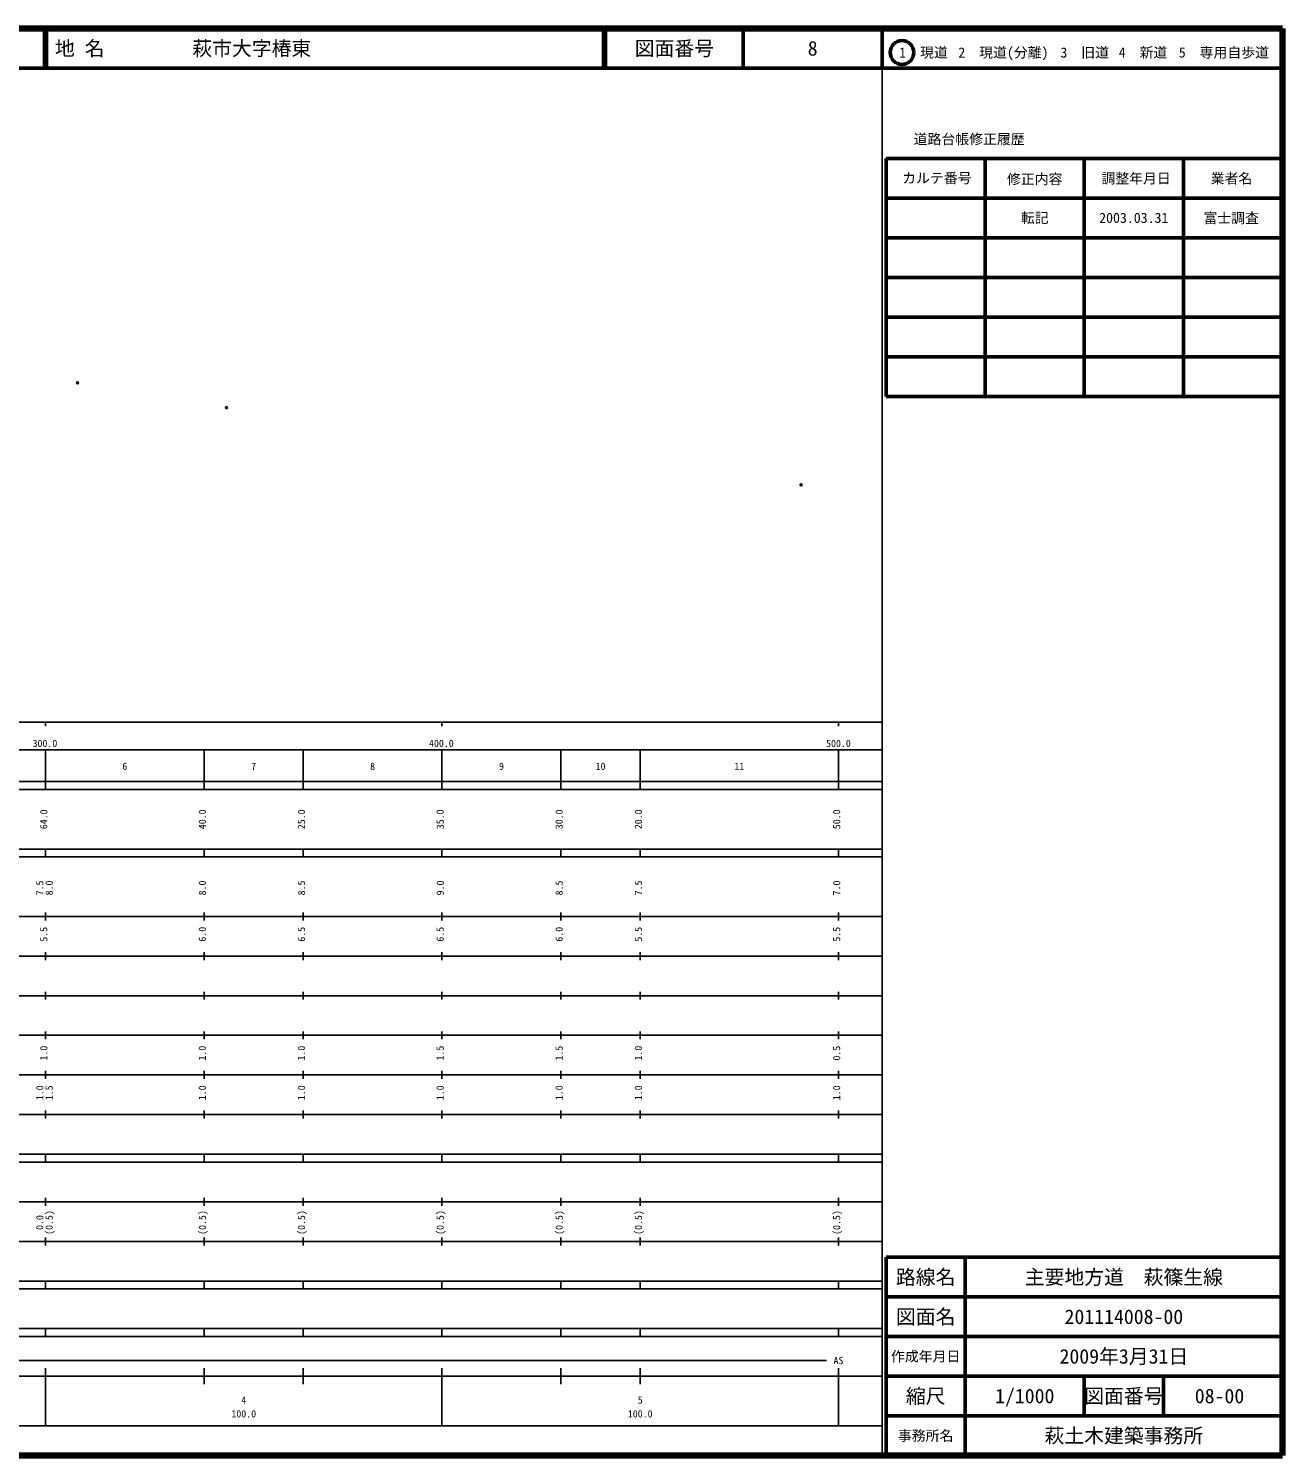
# Model space of a CAD drawing. Units: millimetres on the paper. Extents: x 40 to 680, y 20 to 380.
# Drawn here: x 363.7 to 680, y 20 to 380 of the extents above; entities that cross this region are included whole.
import ezdxf
from ezdxf.enums import TextEntityAlignment as Align

# ---------------------------------------------------------------- set-up
doc = ezdxf.new("R2010")
doc.units = ezdxf.units.MM
doc.header["$PDMODE"] = 32
doc.header["$PDSIZE"] = 0.5
doc.layers.add('M-OTRS', color=6, linetype='Continuous')
doc.layers.add('M-TTL-TXT', color=7, linetype='Continuous')
for name, color, linetype, lineweight in [('M-TTL', 2, 'Continuous', 140), ('M-TTL-BAND', 7, 'Continuous', 25), ('M-TTL-FRAM', 2, 'Continuous', 50), ('M-TTL-LINE', 7, 'Continuous', 50)]:
    doc.layers.add(name, color=color, linetype=linetype, lineweight=lineweight)
doc.styles.add('ＭＳ ゴシック', font='')
doc.styles.get('ＭＳ ゴシック').set_extended_font_data('MS Gothic')

msp = doc.modelspace()

# ---------------------------------------------------------------- linework, layer by layer
at = {"layer": 'M-OTRS'}
for p in [(376.069, 290.63), (413.667, 284.349), (558.561, 264.898)]:
    msp.add_point(p, dxfattribs=at)
at = {"layer": 'M-TTL'}
for p, q in [((680, 380), (40, 380)), ((680, 20), (680, 380)), ((40, 20), (680, 20))]:
    msp.add_line(p, q, dxfattribs=at)
at = {"layer": 'M-TTL-BAND'}
for p, q in [((579, 20), (579, 370)), ((40, 205), (579, 205)), ((368, 205), (368, 204)), ((468, 205), (468, 204)), ((568, 205), (568, 204)), ((68, 198), (579, 198)), ((368, 188), (368, 198)), ((408, 188), (408, 198)), ((433, 188), (433, 198)), ((468, 188), (468, 198)), ((498, 188), (498, 198)), ((518, 188), (518, 198)), ((568, 188), (568, 198)), ((40, 190), (579, 190)), ((40, 188), (579, 188)), ((40, 173), (579, 173)), ((368, 171), (368, 173)), ((408, 171), (408, 173)), ((433, 171), (433, 173)), ((468, 171), (468, 173)), ((498, 171), (498, 173)), ((518, 171), (518, 173)), ((568, 171), (568, 173)), ((40, 171), (579, 171)), ((40, 156), (579, 156)), ((368, 155), (368, 157)), ((408, 155), (408, 157)), ((433, 155), (433, 157)), ((468, 155), (468, 157)), ((498, 155), (498, 157)), ((518, 155), (518, 157)), ((568, 155), (568, 157)), ((46, 146), (579, 146)), ((368, 145), (368, 147)), ((408, 145), (408, 147)), ((433, 145), (433, 147)), ((468, 145), (468, 147)), ((498, 145), (498, 147)), ((518, 145), (518, 147)), ((568, 145), (568, 147)), ((368, 135), (368, 137)), ((408, 135), (408, 137)), ((433, 135), (433, 137)), ((468, 135), (468, 137)), ((498, 135), (498, 137)), ((518, 135), (518, 137)), ((568, 135), (568, 137)), ((52, 136), (579, 136)), ((46, 126), (579, 126)), ((368, 125), (368, 127)), ((408, 125), (408, 127)), ((433, 125), (433, 127)), ((468, 125), (468, 127)), ((498, 125), (498, 127)), ((518, 125), (518, 127)), ((568, 125), (568, 127)), ((52, 116), (579, 116)), ((368, 115), (368, 117)), ((408, 115), (408, 117)), ((433, 115), (433, 117)), ((468, 115), (468, 117)), ((498, 115), (498, 117)), ((518, 115), (518, 117)), ((568, 115), (568, 117)), ((46, 106), (579, 106)), ((368, 105), (368, 107)), ((408, 105), (408, 107)), ((433, 105), (433, 107)), ((468, 105), (468, 107)), ((498, 105), (498, 107)), ((518, 105), (518, 107)), ((568, 105), (568, 107)), ((40, 96), (579, 96)), ((40, 94), (579, 94)), ((368, 94), (368, 96)), ((408, 94), (408, 96)), ((433, 94), (433, 96)), ((468, 94), (468, 96)), ((498, 94), (498, 96)), ((518, 94), (518, 96)), ((568, 94), (568, 96)), ((49, 84), (579, 84)), ((368, 83), (368, 85)), ((408, 83), (408, 85)), ((433, 83), (433, 85)), ((468, 83), (468, 85)), ((498, 83), (498, 85)), ((518, 83), (518, 85)), ((568, 83), (568, 85)), ((40, 74), (579, 74)), ((368, 73), (368, 75)), ((408, 73), (408, 75)), ((433, 73), (433, 75)), ((468, 73), (468, 75)), ((498, 73), (498, 75)), ((518, 73), (518, 75)), ((568, 73), (568, 75)), ((40, 64), (579, 64)), ((40, 62), (579, 62)), ((368, 62), (368, 64)), ((408, 62), (408, 64)), ((433, 62), (433, 64)), ((468, 62), (468, 64)), ((498, 62), (498, 64)), ((518, 62), (518, 64)), ((568, 62), (568, 64)), ((40, 52), (579, 52)), ((368, 50), (368, 52)), ((408, 50), (408, 52)), ((433, 50), (433, 52)), ((468, 50), (468, 52)), ((498, 50), (498, 52)), ((518, 50), (518, 52)), ((568, 50), (568, 52)), ((40, 50), (579, 50)), ((71, 44), (565, 44)), ((40, 40), (579, 40)), ((368, 27.5), (368, 42)), ((408, 38), (408, 42)), ((433, 38), (433, 42)), ((468, 27.5), (468, 42)), ((498, 38), (498, 42)), ((518, 38), (518, 42)), ((568, 27.5), (568, 42)), ((68, 27.5), (579, 27.5))]:
    msp.add_line(p, q, dxfattribs=at)
at = {"layer": 'M-TTL-FRAM'}
for p, q in [((580, 347.197), (580, 287.197)), ((580, 347.197), (680, 347.197)), ((580, 287.197), (680, 287.197)), ((680, 70), (580, 70)), ((580, 70), (580, 20))]:
    msp.add_line(p, q, dxfattribs=at)
at = {"layer": 'M-TTL-LINE'}
for p, q in [((367.75, 380), (367.75, 370)), ((368.25, 380), (368.25, 370)), ((508.747, 380), (508.747, 370)), ((509.247, 380), (509.247, 370)), ((543.997, 380), (543.997, 370)), ((579, 380), (579, 370)), ((40, 370), (680, 370)), ((605, 347.197), (605, 287.197)), ((630, 347.197), (630, 287.197)), ((655, 347.197), (655, 287.197)), ((580, 337.197), (680, 337.197)), ((580, 327.197), (680, 327.197)), ((580, 317.197), (680, 317.197)), ((580, 307.197), (680, 307.197)), ((580, 297.197), (680, 297.197)), ((600, 70), (600, 20)), ((680, 60), (580, 60)), ((680, 50), (580, 50)), ((680, 40), (580, 40)), ((630, 40), (630, 30)), ((650, 40), (650, 30)), ((680, 30), (580, 30))]:
    msp.add_line(p, q, dxfattribs=at)
msp.add_circle((584.031, 373.958), 3, dxfattribs=at)

# ---------------------------------------------------------------- texts
at = {"layer": 'M-TTL-BAND', "style": 'ＭＳ ゴシック'}
for s, p in [('300.0', (367.844, 198.195)), ('400.0', (467.844, 198.195)), ('500.0', (568, 198.195)), ('6', (388, 192.405)), ('7', (420.5, 192.405)), ('8', (450.5, 192.405)), ('9', (483, 192.405)), ('10', (508, 192.405)), ('11', (543, 192.405)), ('AS', (568, 42.5)), ('4', (418, 32.523)), ('5', (518, 32.523)), ('100.0', (418, 29.033)), ('100.0', (518, 29.033))]:
    msp.add_text(s, height=1.833, dxfattribs=at).set_placement(p, align=Align.BOTTOM_CENTER)
for s, p in [('64.0', (369, 180.5)), ('40.0', (409, 180.5)), ('25.0', (434, 180.5)), ('35.0', (469, 180.5)), ('30.0', (499, 180.5)), ('20.0', (519, 180.5)), ('50.0', (569, 180.5)), ('7.5', (368, 163.174)), ('8.0', (370.37, 163.174)), ('8.0', (409, 163.174)), ('8.5', (434, 163.174)), ('9.0', (469, 163.174)), ('8.5', (499, 163.174)), ('7.5', (519, 163.174)), ('7.0', (569, 163.174)), ('5.5', (369, 151.5)), ('6.0', (409, 151.5)), ('6.5', (434, 151.5)), ('6.5', (469, 151.5)), ('6.0', (499, 151.5)), ('5.5', (519, 151.5)), ('5.5', (569, 151.5)), ('1.0', (369, 121.5)), ('1.0', (409, 121.5)), ('1.0', (434, 121.5)), ('1.5', (469, 121.5)), ('1.5', (499, 121.5)), ('1.0', (519, 121.5)), ('0.5', (569, 121.5)), ('1.0', (368, 111.5)), ('1.5', (370.37, 111.5)), ('1.0', (409, 111.5)), ('1.0', (434, 111.5)), ('1.0', (469, 111.5)), ('1.0', (499, 111.5)), ('1.0', (519, 111.5)), ('1.0', (569, 111.5)), ('0.0', (368, 78.764)), ('(0.5)', (370.37, 78.764)), ('(0.5)', (409, 78.764)), ('(0.5)', (434, 78.764)), ('(0.5)', (469, 78.764)), ('(0.5)', (499, 78.764)), ('(0.5)', (519, 78.764)), ('(0.5)', (569, 78.764))]:
    msp.add_text(s, height=1.833, rotation=90, dxfattribs=at).set_placement(p, align=Align.BOTTOM_CENTER)
at = {"layer": 'M-TTL-TXT', "style": 'ＭＳ ゴシック'}
for s, p in [('地 名', (370.38, 375)), ('萩市大字椿東', (405.024, 375))]:
    msp.add_text(s, height=3.666, dxfattribs=at).set_placement(p, align=Align.MIDDLE_LEFT)
for s, height, p in [('図面番号', 3.666, (526.622, 375)), ('8', 3.666, (561.497, 375)), ('1\u3000現道', 2.566, (589.448, 373.958)), ('2\u3000現道(分離)', 2.566, (609.619, 373.958)), ('3\u3000旧道', 2.566, (630.121, 373.958)), ('4\u3000新道', 2.566, (644.824, 373.958)), ('5\u3000専用自歩道', 2.566, (665.228, 373.958)), ('道路台帳修正履歴', 2.566, (600.968, 352.113)), ('カルテ番号', 2.566, (592.839, 342.277)), ('修正内容', 2.566, (617.509, 342.023)), ('調整年月日', 2.566, (643.089, 342.197)), ('業者名', 2.566, (667.134, 342.197)), ('転記', 2.566, (617.5, 332.245)), ('2003.03.31', 2.566, (642.5, 332.245)), ('富士調査', 2.566, (667.077, 332.189)), ('路線名', 3.666, (590, 65)), ('路線名', 3.666, (590, 65)), ('主要地方道\u3000萩篠生線', 3.666, (640, 65)), ('図面名', 3.666, (590, 55)), ('図面名', 3.666, (590, 55)), ('201114008-00', 3.666, (640, 55)), ('2009年3月31日', 3.666, (640, 45)), ('作成年月日', 2.566, (590, 45)), ('作成年月日', 2.566, (590, 45)), ('縮尺', 3.666, (590, 35)), ('縮尺', 3.666, (590, 35)), ('1/1000', 3.666, (615, 35)), ('図面番号', 3.666, (640, 35)), ('図面番号', 3.666, (640, 35)), ('08-00', 3.666, (664.125, 35)), ('事務所名', 2.566, (590, 25)), ('事務所名', 2.566, (590, 25)), ('萩土木建築事務所', 3.666, (640, 25))]:
    msp.add_text(s, height=height, dxfattribs=at).set_placement(p, align=Align.MIDDLE_CENTER)

doc.saveas('drawing.dxf')
